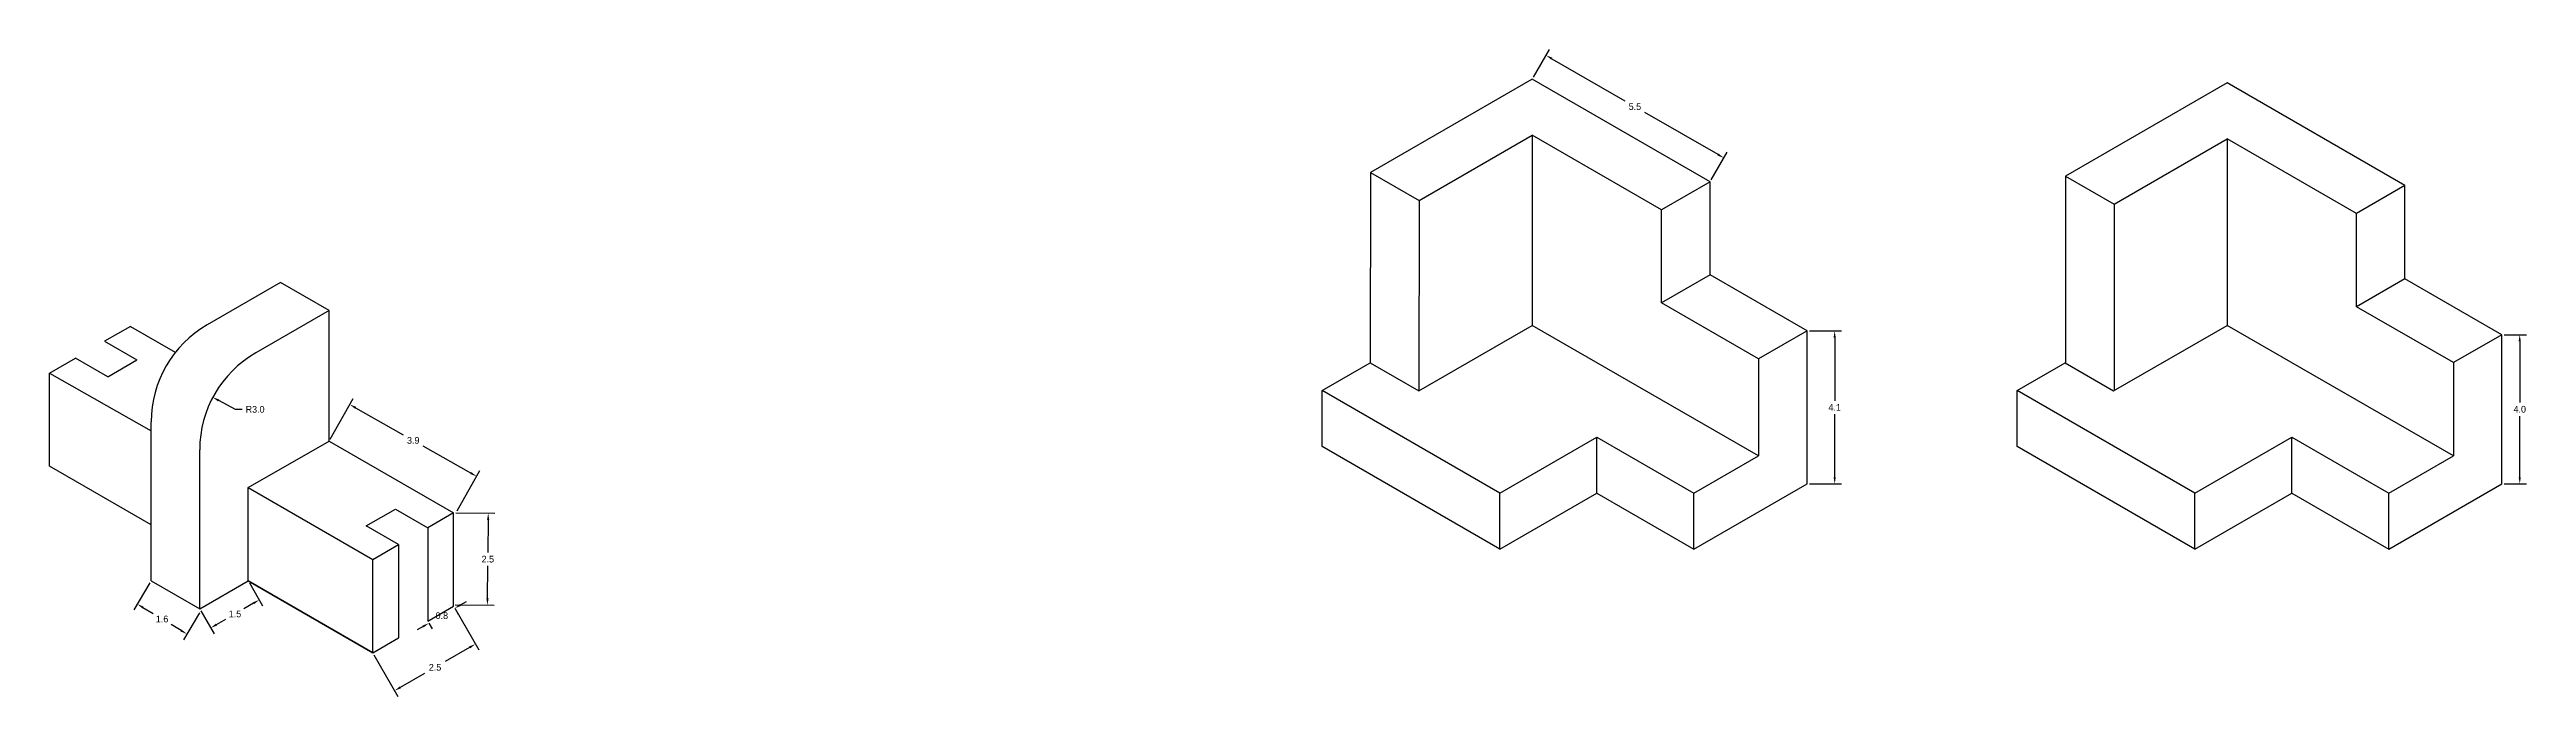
# Model space of a CAD drawing. Header units: inches. Extents: x 18.1 to 84.4, y 9.6 to 27.
import ezdxf

# ---------------------------------------------------------------- set-up
doc = ezdxf.new("R2010")
doc.units = ezdxf.units.IN
doc.header["$MEASUREMENT"] = 0
doc.dimstyles.get("Standard").update_dxf_attribs({"dimtxt": 0.18, "dimasz": 0.18, "dimexe": 0.18, "dimexo": 0.0625, "dimgap": 0.09, "dimtad": 0, "dimtih": 1, "dimtoh": 1, "dimdec": 1, "dimzin": 0, "dimdsep": 46, "dimtxsty": 'Standard', "dimcen": 0.09, "dimadec": 0, "dimazin": 0, "dimtfac": 1, "dimtdec": 1, "dimtofl": 0, "dimtmove": 0, "dimatfit": 3, "dimfxl": 1, "dimtolj": 1, "dimtzin": 0, "dimarcsym": 0})

# ---------------------------------------------------------------- blocks, each defined once
blk = doc.blocks.new('*D3')
at = {"color": 0, "lineweight": -2}
for p, q in [((65.231, 19.444), (66.089, 19.444)), ((65.909, 19.264), (65.909, 17.574)), ((65.909, 15.524), (65.909, 17.214)), ((65.231, 15.344), (66.089, 15.344))]:
    blk.add_line(p, q, dxfattribs=at)
at = {"color": 0}
for points in [[(65.879, 19.264), (65.939, 19.264), (65.909, 19.444)], [(65.879, 15.524), (65.939, 15.524), (65.909, 15.344)]]:
    blk.add_solid(points, dxfattribs=at)
at = {"layer": 'Defpoints', "color": 0}
for p in [(65.169, 19.444), (65.909, 19.444), (65.169, 15.344)]:
    blk.add_point(p, dxfattribs=at)
at = {"color": 0, "insert": (65.909, 17.394), "char_height": 0.18, "attachment_point": 5}
blk.add_mtext('\\A1;4.1', dxfattribs=at)
blk = doc.blocks.new('*D4')
at = {"color": 0, "lineweight": -2}
for p, q in [((57.839, 26.248), (58.266, 26.988)), ((58.331, 26.742), (60.287, 25.613)), ((62.783, 24.172), (60.827, 25.301)), ((62.602, 23.498), (63.029, 24.238))]:
    blk.add_line(p, q, dxfattribs=at)
at = {"color": 0}
for points in [[(58.346, 26.768), (58.316, 26.716), (58.176, 26.832)], [(62.798, 24.198), (62.768, 24.146), (62.939, 24.082)]]:
    blk.add_solid(points, dxfattribs=at)
at = {"layer": 'Defpoints', "color": 0}
for p in [(57.807, 26.194), (62.939, 24.082), (62.571, 23.444)]:
    blk.add_point(p, dxfattribs=at)
at = {"color": 0, "insert": (60.557, 25.457), "char_height": 0.18, "attachment_point": 5}
blk.add_mtext('\\A1;5.5', dxfattribs=at)
blk = doc.blocks.new('*D5')
at = {"color": 0, "lineweight": -2}
for p, q in [((83.848, 19.344), (84.443, 19.344)), ((84.263, 19.164), (84.263, 17.524)), ((84.263, 15.524), (84.263, 17.164)), ((83.848, 15.344), (84.443, 15.344))]:
    blk.add_line(p, q, dxfattribs=at)
at = {"color": 0}
for points in [[(84.233, 19.164), (84.293, 19.164), (84.263, 19.344)], [(84.233, 15.524), (84.293, 15.524), (84.263, 15.344)]]:
    blk.add_solid(points, dxfattribs=at)
at = {"layer": 'Defpoints', "color": 0}
for p in [(83.785, 19.344), (84.263, 19.344), (83.785, 15.344)]:
    blk.add_point(p, dxfattribs=at)
at = {"color": 0, "insert": (84.263, 17.344), "char_height": 0.18, "attachment_point": 5}
blk.add_mtext('\\A1;4.0', dxfattribs=at)
blk = doc.blocks.new('*D16')
at = {"color": 0, "lineweight": -2}
for p, q in [((23.435, 12.689), (23.788, 12.077)), ((23.542, 12.143), (23.289, 11.996)), ((22.136, 11.939), (22.489, 11.327)), ((22.555, 11.573), (22.809, 11.719))]:
    blk.add_line(p, q, dxfattribs=at)
at = {"color": 0}
for points in [[(23.527, 12.169), (23.557, 12.117), (23.698, 12.233)], [(22.54, 11.599), (22.57, 11.547), (22.399, 11.483)]]:
    blk.add_solid(points, dxfattribs=at)
at = {"layer": 'Defpoints', "color": 0}
for p in [(23.404, 12.743), (22.105, 11.993), (23.698, 12.233)]:
    blk.add_point(p, dxfattribs=at)
at = {"color": 0, "insert": (23.049, 11.858), "char_height": 0.18, "attachment_point": 5}
blk.add_mtext('\\A1;1.5', dxfattribs=at)
blk = doc.blocks.new('*D17')
at = {"color": 0, "lineweight": -2}
for p, q in [((20.773, 12.689), (20.338, 11.97)), ((20.585, 12.031), (20.856, 11.867)), ((21.608, 11.413), (21.336, 11.577)), ((22.103, 11.885), (21.668, 11.166))]:
    blk.add_line(p, q, dxfattribs=at)
at = {"color": 0}
for points in [[(20.601, 12.056), (20.57, 12.005), (20.431, 12.124)], [(21.623, 11.438), (21.592, 11.387), (21.762, 11.32)]]:
    blk.add_solid(points, dxfattribs=at)
at = {"layer": 'Defpoints', "color": 0}
for p in [(20.806, 12.743), (21.762, 11.32), (22.136, 11.939)]:
    blk.add_point(p, dxfattribs=at)
at = {"color": 0, "insert": (21.096, 11.722), "char_height": 0.18, "attachment_point": 5}
blk.add_mtext('\\A1;1.6', dxfattribs=at)
blk = doc.blocks.new('*D18')
at = {"color": 0, "lineweight": -2}
for p, q in [((28.938, 12.011), (29.582, 10.896)), ((26.773, 10.761), (27.417, 9.646)), ((29.337, 10.961), (28.68, 10.582)), ((27.483, 9.891), (28.14, 10.271))]:
    blk.add_line(p, q, dxfattribs=at)
at = {"color": 0}
for points in [[(29.322, 10.987), (29.352, 10.935), (29.492, 11.051)], [(27.468, 9.917), (27.498, 9.865), (27.327, 9.801)]]:
    blk.add_solid(points, dxfattribs=at)
at = {"layer": 'Defpoints', "color": 0}
for p in [(28.907, 12.066), (26.742, 10.816), (29.492, 11.051)]:
    blk.add_point(p, dxfattribs=at)
at = {"color": 0, "insert": (28.41, 10.426), "char_height": 0.18, "attachment_point": 5}
blk.add_mtext('\\A1;2.5', dxfattribs=at)
blk = doc.blocks.new('*D19')
at = {"color": 0, "lineweight": -2}
for p, q in [((28.938, 12.011), (29.028, 11.856)), ((29.094, 12.101), (29.25, 12.191)), ((28.089, 11.521), (27.934, 11.431)), ((28.245, 11.611), (28.335, 11.456))]:
    blk.add_line(p, q, dxfattribs=at)
at = {"color": 0}
for points in [[(29.079, 12.127), (29.109, 12.075), (28.938, 12.011)], [(28.074, 11.547), (28.104, 11.495), (28.245, 11.611)]]:
    blk.add_solid(points, dxfattribs=at)
at = {"layer": 'Defpoints', "color": 0}
for p in [(28.907, 12.066), (28.938, 12.011), (28.214, 11.666)]:
    blk.add_point(p, dxfattribs=at)
at = {"color": 0, "insert": (28.592, 11.811), "char_height": 0.18, "attachment_point": 5}
blk.add_mtext('\\A1;0.8', dxfattribs=at)
blk = doc.blocks.new('*D20')
at = {"color": 0, "lineweight": -2}
for p, q in [((28.969, 14.565), (30.014, 14.556)), ((29.833, 14.378), (29.825, 13.506)), ((29.815, 12.274), (29.822, 13.146)), ((28.949, 12.101), (29.993, 12.092))]:
    blk.add_line(p, q, dxfattribs=at)
at = {"color": 0}
for points in [[(29.803, 14.378), (29.863, 14.378), (29.834, 14.558)], [(29.785, 12.274), (29.845, 12.273), (29.813, 12.094)]]:
    blk.add_solid(points, dxfattribs=at)
at = {"layer": 'Defpoints', "color": 0}
for p in [(28.907, 14.566), (28.886, 12.101), (29.813, 12.094)]:
    blk.add_point(p, dxfattribs=at)
at = {"color": 0, "insert": (29.824, 13.326), "char_height": 0.18, "attachment_point": 5}
blk.add_mtext('\\A1;2.5', dxfattribs=at)
blk = doc.blocks.new('*D15')
at = {"color": 0, "lineweight": -2}
for p, q in [((25.599, 16.547), (26.213, 17.63)), ((26.281, 17.385), (27.555, 16.662)), ((29.369, 15.634), (28.095, 16.356)), ((29, 14.619), (29.614, 15.702))]:
    blk.add_line(p, q, dxfattribs=at)
at = {"color": 0}
for points in [[(26.296, 17.411), (26.266, 17.358), (26.124, 17.473)], [(29.383, 15.66), (29.354, 15.608), (29.525, 15.545)]]:
    blk.add_solid(points, dxfattribs=at)
at = {"layer": 'Defpoints', "color": 0}
for p in [(25.569, 16.493), (29.525, 15.545), (28.969, 14.565)]:
    blk.add_point(p, dxfattribs=at)
at = {"color": 0, "insert": (27.825, 16.509), "char_height": 0.18, "attachment_point": 5}
blk.add_mtext('\\A1;3.9', dxfattribs=at)
blk = doc.blocks.new('*D24')
at = {"color": 0, "lineweight": -2}
for p, q in [((23.064, 17.342), (22.613, 17.581)), ((23.244, 17.342), (23.064, 17.342))]:
    blk.add_line(p, q, dxfattribs=at)
at = {"color": 0}
blk.add_solid([(22.627, 17.607), (22.599, 17.554), (22.453, 17.665)], dxfattribs=at)
at = {"layer": 'Defpoints', "color": 0}
for p in [(22.453, 17.665), (25.105, 16.261)]:
    blk.add_point(p, dxfattribs=at)
at = {"color": 0, "insert": (23.589, 17.342), "char_height": 0.18, "attachment_point": 5}
blk.add_mtext('\\A1;R3.0', dxfattribs=at)

msp = doc.modelspace()

# ---------------------------------------------------------------- linework, layer by layer
for p, q in [((57.807, 26.194), (53.477, 23.694)), ((62.571, 23.444), (57.807, 26.194)), ((76.424, 26.094), (72.094, 23.594)), ((81.187, 23.344), (76.424, 26.094)), ((54.776, 22.944), (57.807, 24.694)), ((61.272, 22.694), (57.807, 24.694)), ((57.807, 24.694), (57.807, 19.594)), ((73.393, 22.844), (76.424, 24.594)), ((79.888, 22.594), (76.424, 24.594)), ((76.424, 24.594), (76.424, 19.594)), ((53.477, 23.694), (53.466, 18.588)), ((53.477, 23.694), (54.776, 22.944)), ((62.571, 23.444), (61.272, 22.694)), ((62.571, 20.944), (62.571, 23.444)), ((72.094, 23.594), (73.393, 22.844)), ((72.094, 23.594), (72.094, 18.594)), ((81.187, 23.344), (79.888, 22.594)), ((81.187, 20.844), (81.187, 23.344)), ((54.776, 22.944), (54.765, 17.838)), ((61.272, 20.194), (61.272, 22.694)), ((73.393, 22.844), (73.393, 17.844)), ((79.888, 20.094), (79.888, 22.594)), ((24.27, 20.743), (22.306, 19.609)), ((25.569, 19.993), (24.27, 20.743)), ((62.571, 20.944), (61.272, 20.194)), ((65.169, 19.444), (62.571, 20.944)), ((81.187, 20.844), (79.888, 20.094)), ((83.785, 19.344), (81.187, 20.844)), ((25.569, 19.993), (23.605, 18.859)), ((25.569, 16.493), (25.569, 19.993)), ((63.87, 18.694), (61.272, 20.194)), ((82.486, 18.594), (79.888, 20.094)), ((20.247, 19.566), (19.554, 19.166)), ((20.247, 19.566), (21.446, 18.873)), ((54.765, 17.838), (57.807, 19.594)), ((63.87, 16.094), (57.807, 19.594)), ((65.169, 19.444), (63.87, 18.694)), ((65.169, 15.344), (65.169, 19.444)), ((73.382, 17.838), (76.424, 19.594)), ((82.486, 16.094), (76.424, 19.594)), ((83.785, 19.344), (82.486, 18.594)), ((83.785, 15.344), (83.785, 19.344)), ((18.082, 18.316), (18.774, 18.716)), ((19.64, 18.216), (18.774, 18.716)), ((19.554, 19.166), (20.42, 18.666)), ((19.64, 18.216), (20.42, 18.666)), ((52.178, 17.844), (53.466, 18.588)), ((53.466, 18.588), (54.765, 17.838)), ((63.87, 18.694), (63.87, 16.094)), ((70.795, 17.844), (72.083, 18.588)), ((72.083, 18.588), (73.382, 17.838)), ((82.486, 18.594), (82.486, 16.094)), ((18.082, 15.816), (18.082, 18.316)), ((18.082, 18.316), (20.806, 16.764)), ((52.178, 16.344), (52.178, 17.844)), ((56.941, 15.094), (52.178, 17.844)), ((70.795, 16.344), (70.795, 17.844)), ((75.558, 15.094), (70.795, 17.844)), ((20.806, 12.743), (20.806, 17.011)), ((56.941, 15.094), (59.54, 16.594)), ((59.54, 15.094), (59.54, 16.594)), ((59.54, 16.594), (62.138, 15.094)), ((75.558, 15.094), (78.156, 16.594)), ((78.156, 15.094), (78.156, 16.594)), ((78.156, 16.594), (80.754, 15.094)), ((22.105, 11.993), (22.105, 16.261)), ((23.404, 15.243), (25.569, 16.493)), ((25.569, 16.493), (28.907, 14.566)), ((56.941, 13.594), (52.178, 16.344)), ((62.138, 15.094), (63.87, 16.094)), ((75.558, 13.594), (70.795, 16.344)), ((80.754, 15.094), (82.486, 16.094)), ((20.806, 14.243), (18.082, 15.816)), ((62.138, 13.594), (65.169, 15.344)), ((80.754, 13.594), (83.785, 15.344)), ((23.404, 12.743), (23.404, 15.243)), ((23.404, 15.243), (26.742, 13.316)), ((26.569, 14.216), (27.348, 14.666)), ((27.348, 14.666), (28.214, 14.166)), ((56.941, 13.594), (59.54, 15.094)), ((56.941, 13.594), (56.941, 15.094)), ((59.54, 15.094), (62.138, 13.594)), ((62.138, 13.594), (62.138, 15.094)), ((75.558, 13.594), (78.156, 15.094)), ((75.558, 13.594), (75.558, 15.094)), ((78.156, 15.094), (80.754, 13.594)), ((80.754, 13.594), (80.754, 15.094)), ((27.435, 13.716), (26.569, 14.216)), ((28.907, 14.566), (28.214, 14.166)), ((28.214, 14.166), (28.214, 11.666)), ((28.907, 12.066), (28.907, 14.566)), ((26.742, 13.316), (27.435, 13.716)), ((26.742, 10.816), (26.742, 13.316)), ((27.435, 13.716), (27.435, 11.216)), ((20.806, 12.743), (22.105, 11.993)), ((22.105, 11.993), (23.404, 12.743)), ((23.404, 12.743), (26.742, 10.816)), ((26.742, 10.816), (23.404, 12.743)), ((28.214, 11.666), (28.907, 12.066)), ((26.742, 10.816), (27.435, 11.216))]:
    msp.add_line(p, q)
for centre in [(23.806, 17.011), (25.105, 16.261)]:
    msp.add_arc(centre, 3, 120, 180)

# ---------------------------------------------------------------- dimensions: what is measured, and where the dimension line sits
for p1, p2, distance, picture, middle in [((57.807, 26.194), (62.571, 23.444), 0.736, '*D4', (60.557, 25.457)), ((65.169, 15.344), (65.169, 19.444), -0.741, '*D3', (65.909, 17.394)), ((83.785, 15.344), (83.785, 19.344), -0.478, '*D5', (84.263, 17.344)), ((25.569, 16.493), (28.969, 14.565), 1.127, '*D15', (27.825, 16.509)), ((28.907, 14.566), (28.886, 12.101), 0.927, '*D20', (29.824, 13.326)), ((20.806, 12.743), (22.136, 11.939), -0.723, '*D17', (21.096, 11.722)), ((22.105, 11.993), (23.404, 12.743), -0.589, '*D16', (23.049, 11.858)), ((26.742, 10.816), (28.907, 12.066), -1.171, '*D18', (28.41, 10.426)), ((28.214, 11.666), (28.907, 12.066), -0.062, '*D19', (28.592, 11.811))]:
    dim = msp.add_aligned_dim(p1=p1, p2=p2, distance=distance, dimstyle='Standard')
    dim.commit()
    dim.dimension.update_dxf_attribs({"geometry": picture, "text_midpoint": middle})
dim = msp.add_radius_dim(center=(25.105, 16.261), mpoint=(22.453, 17.665), dimstyle='Standard')
dim.commit()
dim.dimension.update_dxf_attribs({"geometry": '*D24', "text_midpoint": (23.589, 17.342), "dimtype": 164})

doc.saveas('drawing.dxf')
